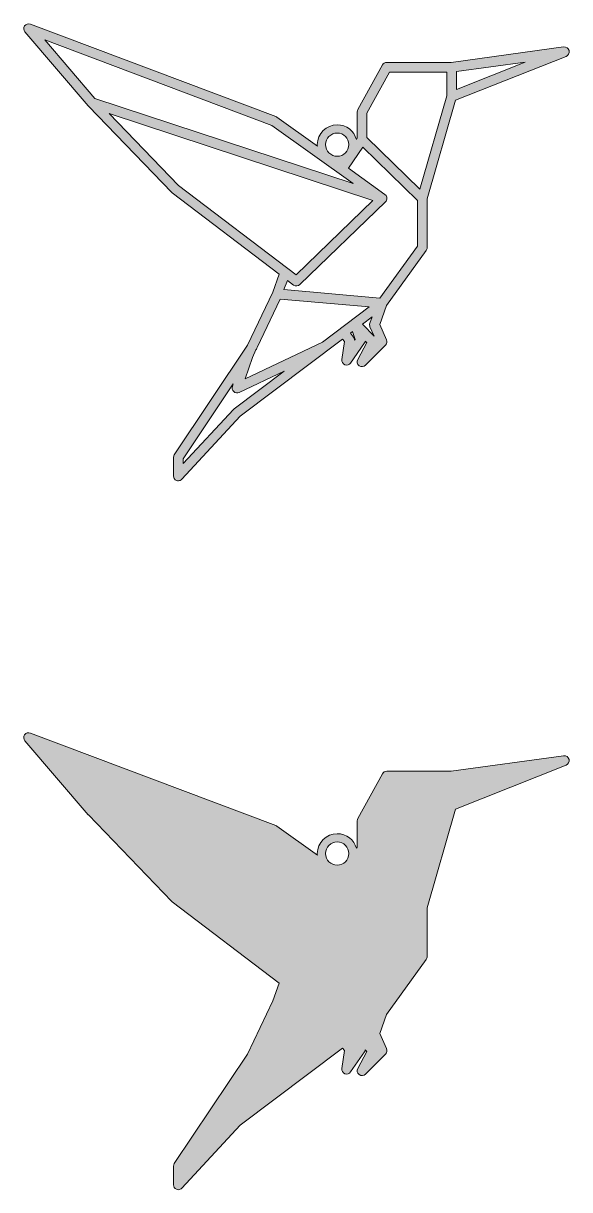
# Model space of a CAD drawing. Extents: x 5 to 4381, y -984 to -15.
# Drawn here: x 1846 to 2127, y -800 to -200 of the extents above; entities that cross this region are included whole.
import ezdxf

# ---------------------------------------------------------------- set-up
doc = ezdxf.new("R2010")
doc.units = 0
doc.header["$MEASUREMENT"] = 0
doc.layers.add('Layer 1', color=7, linetype='Continuous')

msp = doc.modelspace()

# ---------------------------------------------------------------- hatches: boundary and pattern name
at = {"layer": 'Layer 1', "true_color": 0xd0d1d3}
h = msp.add_hatch(color=254, dxfattribs=at)
h.dxf.hatch_style = 2
edge = h.paths.add_edge_path()
edge.add_spline(control_points=[(1879.58, -242.64), (1879.6, -242.66), (1879.62, -242.68), (1879.64, -242.7), (1879.65, -242.72), (1879.67, -242.74), (1879.68, -242.75), (1879.68, -242.75), (1922.47, -287.12), (1922.47, -287.12), (1922.53, -287.18), (1922.66, -287.3), (1922.73, -287.36), (1922.73, -287.36), (1977.65, -329.14), (1977.65, -329.14), (1977.65, -329.14), (1974.26, -338.29), (1974.26, -338.29), (1974.26, -338.29), (1961.29, -365.59), (1961.29, -365.59), (1961.29, -365.59), (1923.77, -421.87), (1923.77, -421.87), (1923.5, -422.28), (1923.35, -422.76), (1923.35, -423.26), (1923.35, -423.26), (1923.35, -432.77), (1923.35, -432.77), (1923.35, -433.81), (1923.97, -434.72), (1924.94, -435.1), (1925.24, -435.22), (1925.54, -435.27), (1925.86, -435.27), (1926.55, -435.27), (1927.22, -434.98), (1927.69, -434.47), (1927.69, -434.47), (1957.65, -402.15), (1957.65, -402.15), (1957.65, -402.15), (2010.15, -362.53), (2010.15, -362.53), (2010.15, -362.53), (2011.17, -363.76), (2011.17, -363.76), (2011.17, -363.76), (2009.75, -372.96), (2009.75, -372.96), (2009.57, -374.12), (2010.21, -375.23), (2011.3, -375.67), (2012.39, -376.1), (2013.61, -375.73), (2014.28, -374.77), (2014.28, -374.77), (2021.42, -364.46), (2021.42, -364.46), (2021.62, -364.16), (2021.76, -363.82), (2021.82, -363.46), (2021.82, -363.46), (2022.62, -364.27), (2022.62, -364.27), (2022.62, -364.27), (2017.94, -372.95), (2017.94, -372.95), (2017.36, -374.03), (2017.67, -375.41), (2018.65, -376.14), (2019.62, -376.86), (2021.07, -376.76), (2021.92, -375.9), (2021.92, -375.9), (2032.22, -365.6), (2032.22, -365.6), (2032.95, -364.87), (2033.16, -363.74), (2032.73, -362.8), (2032.73, -362.8), (2029.19, -355), (2029.19, -355), (2029.19, -355), (2032.69, -345.2), (2032.69, -345.2), (2032.69, -345.2), (2053.08, -316.96), (2053.08, -316.96), (2053.39, -316.54), (2053.56, -316.03), (2053.56, -315.5), (2053.56, -315.5), (2053.56, -290.49), (2053.56, -290.49), (2053.56, -290.49), (2068.17, -239.72), (2068.17, -239.72), (2068.17, -239.72), (2124.87, -217.19), (2124.87, -217.19), (2126.05, -216.72), (2126.69, -215.45), (2126.37, -214.23), (2126.05, -213), (2124.86, -212.21), (2123.61, -212.38), (2123.61, -212.38), (2065.94, -220.28), (2065.94, -220.28), (2065.94, -220.28), (2032.83, -220.28), (2032.83, -220.28), (2031.92, -220.28), (2031.08, -220.78), (2030.64, -221.58), (2030.64, -221.58), (2017.96, -244.56), (2017.96, -244.56), (2017.75, -244.93), (2017.65, -245.34), (2017.65, -245.77), (2017.65, -245.77), (2017.65, -259.26), (2017.65, -259.26), (2017.65, -259.26), (2017.22, -259.88), (2017.22, -259.88), (2016.04, -255.55), (2012.08, -252.36), (2007.38, -252.36), (2001.75, -252.36), (1997.17, -256.94), (1997.17, -262.57), (1997.17, -262.82), (1997.19, -263.07), (1997.21, -263.32), (1997.21, -263.32), (1976.44, -248.48), (1976.44, -248.48), (1976.26, -248.36), (1976.07, -248.25), (1975.86, -248.18), (1975.86, -248.18), (1849.88, -200.64), (1849.88, -200.64), (1848.81, -200.23), (1847.6, -200.6), (1846.95, -201.54), (1846.29, -202.48), (1846.35, -203.74), (1847.09, -204.61), (1847.09, -204.61), (1879.58, -242.64), (1879.58, -242.64)], knot_values=[0, 0, 0, 0, 1, 1, 1, 2, 2, 2, 3, 3, 3, 4, 4, 4, 5, 5, 5, 6, 6, 6, 7, 7, 7, 8, 8, 8, 9, 9, 9, 10, 10, 10, 11, 11, 11, 12, 12, 12, 13, 13, 13, 14, 14, 14, 15, 15, 15, 16, 16, 16, 17, 17, 17, 18, 18, 18, 19, 19, 19, 20, 20, 20, 21, 21, 21, 22, 22, 22, 23, 23, 23, 24, 24, 24, 25, 25, 25, 26, 26, 26, 27, 27, 27, 28, 28, 28, 29, 29, 29, 30, 30, 30, 31, 31, 31, 32, 32, 32, 33, 33, 33, 34, 34, 34, 35, 35, 35, 36, 36, 36, 37, 37, 37, 38, 38, 38, 39, 39, 39, 40, 40, 40, 41, 41, 41, 42, 42, 42, 43, 43, 43, 44, 44, 44, 45, 45, 45, 46, 46, 46, 47, 47, 47, 48, 48, 48, 49, 49, 49, 50, 50, 50, 51, 51, 51, 52, 52, 52, 52], degree=3, periodic=1)
h.paths.add_polyline_path([(2068.61, -224.97), (2103.89, -220.14), (2068.61, -234.16)])
h.paths.add_polyline_path([(1925.94, -283.51), (1890.31, -246.56), (2025.73, -291.22), (1986.28, -329.41)])
edge = h.paths.add_edge_path()
edge.add_spline(control_points=[(1954.46, -398.28), (1954.33, -398.38), (1954.22, -398.48), (1954.12, -398.59), (1954.12, -398.59), (1928.36, -426.39), (1928.36, -426.39), (1928.36, -426.39), (1928.36, -424.02), (1928.36, -424.02), (1928.36, -424.02), (1954.02, -385.53), (1954.02, -385.53), (1954.02, -385.53), (1953.59, -386.81), (1953.59, -386.81), (1953.27, -387.77), (1953.56, -388.81), (1954.31, -389.48), (1955.03, -390.13), (1956.15, -390.29), (1957.04, -389.87), (1957.04, -389.87), (1980.09, -378.95), (1980.09, -378.95), (1980.09, -378.95), (1954.46, -398.28), (1954.46, -398.28)], knot_values=[0, 0, 0, 0, 1, 1, 1, 2, 2, 2, 3, 3, 3, 4, 4, 4, 5, 5, 5, 6, 6, 6, 7, 7, 7, 8, 8, 8, 9, 9, 9, 9], degree=3, periodic=1)
edge = h.paths.add_edge_path()
edge.add_spline(control_points=[(1999.83, -364.06), (1999.83, -364.06), (1960.2, -382.83), (1960.2, -382.83), (1960.2, -382.83), (1963.84, -371.9), (1963.84, -371.9), (1963.84, -371.9), (1965.66, -368.07), (1965.66, -368.07), (1965.66, -368.07), (1965.97, -367.6), (1965.97, -367.6), (1966.14, -367.34), (1966.25, -367.05), (1966.28, -366.77), (1966.28, -366.77), (1978.08, -341.92), (1978.08, -341.92), (1978.08, -341.92), (2023.76, -345.95), (2023.76, -345.95), (2023.76, -345.95), (1999.83, -364.06), (1999.83, -364.06)], knot_values=[0, 0, 0, 0, 1, 1, 1, 2, 2, 2, 3, 3, 3, 4, 4, 4, 5, 5, 5, 6, 6, 6, 7, 7, 7, 8, 8, 8, 8], degree=3, periodic=1)
edge = h.paths.add_edge_path()
edge.add_spline(control_points=[(2016.31, -363.04), (2016.31, -362.46), (2016.11, -361.9), (2015.75, -361.45), (2015.75, -361.45), (2015.75, -361.45), (2015.74, -361.45), (2015.74, -361.45), (2014.14, -359.5), (2014.14, -359.5), (2014.14, -359.5), (2015.28, -358.64), (2015.28, -358.64), (2015.28, -358.64), (2016.59, -362.64), (2016.59, -362.64), (2016.59, -362.64), (2016.31, -363.04), (2016.31, -363.04)], knot_values=[0, 0, 0, 0, 1, 1, 1, 2, 2, 2, 3, 3, 3, 4, 4, 4, 5, 5, 5, 6, 6, 6, 6], degree=3, periodic=1)
edge = h.paths.add_edge_path()
edge.add_spline(control_points=[(2020.35, -354.81), (2020.35, -354.81), (2025.27, -351.08), (2025.27, -351.08), (2025.27, -351.08), (2024.13, -354.27), (2024.13, -354.27), (2023.91, -354.89), (2023.94, -355.56), (2024.21, -356.15), (2024.21, -356.15), (2026.4, -360.98), (2026.4, -360.98), (2026.4, -360.98), (2020.35, -354.81), (2020.35, -354.81)], knot_values=[0, 0, 0, 0, 1, 1, 1, 2, 2, 2, 3, 3, 3, 4, 4, 4, 5, 5, 5, 5], degree=3, periodic=1)
h.paths.add_polyline_path([(2022.65, -246.41), (2034.3, -225.29), (2063.6, -225.29), (2063.6, -237.49), (2049.8, -285.43), (2022.65, -258.97)])
edge = h.paths.add_edge_path()
edge.add_spline(control_points=[(2020.53, -263.9), (2020.53, -263.9), (2048.55, -291.2), (2048.55, -291.2), (2048.55, -291.2), (2048.55, -314.69), (2048.55, -314.69), (2048.55, -314.69), (2029.25, -341.4), (2029.25, -341.4), (2029.25, -341.4), (1980.06, -337.06), (1980.06, -337.06), (1980.06, -337.06), (1981.82, -332.31), (1981.82, -332.31), (1981.82, -332.31), (1984.96, -334.7), (1984.96, -334.7), (1985.91, -335.42), (1987.35, -335.34), (1988.21, -334.5), (1988.21, -334.5), (2032.19, -291.94), (2032.19, -291.94), (2032.24, -291.89), (2032.29, -291.84), (2032.33, -291.79), (2032.47, -291.63), (2032.59, -291.45), (2032.68, -291.27), (2033.25, -290.16), (2032.92, -288.83), (2031.91, -288.1), (2031.91, -288.1), (2013.14, -274.7), (2013.14, -274.7), (2013.14, -274.7), (2020.53, -263.9), (2020.53, -263.9)], knot_values=[0, 0, 0, 0, 1, 1, 1, 2, 2, 2, 3, 3, 3, 4, 4, 4, 5, 5, 5, 6, 6, 6, 7, 7, 7, 8, 8, 8, 9, 9, 9, 10, 10, 10, 11, 11, 11, 12, 12, 12, 13, 13, 13, 13], degree=3, periodic=1)
edge = h.paths.add_edge_path()
edge.add_spline(control_points=[(2007.38, -256.6), (2010.67, -256.6), (2013.35, -259.28), (2013.35, -262.57), (2013.35, -265.86), (2010.67, -268.53), (2007.38, -268.53), (2004.09, -268.53), (2001.42, -265.86), (2001.42, -262.57), (2001.42, -259.28), (2004.09, -256.6), (2007.38, -256.6)], knot_values=[0, 0, 0, 0, 1, 1, 1, 2, 2, 2, 3, 3, 3, 4, 4, 4, 4], degree=3, periodic=1)
h.paths.add_polyline_path([(1973.79, -252.75), (2015.59, -282.6), (1882.93, -238.85), (1857.23, -208.76)])
at = {"layer": 'Layer 1', "true_color": 0xad6c5e}
h = msp.add_hatch(color=35, dxfattribs=at)
h.dxf.hatch_style = 2
edge = h.paths.add_edge_path()
edge.add_spline(control_points=[(1879.58, -606.89), (1879.6, -606.91), (1879.62, -606.94), (1879.64, -606.96), (1879.65, -606.97), (1879.67, -606.99), (1879.68, -607), (1879.68, -607), (1922.47, -651.38), (1922.47, -651.38), (1922.53, -651.44), (1922.66, -651.56), (1922.73, -651.61), (1922.73, -651.61), (1977.65, -693.4), (1977.65, -693.4), (1977.65, -693.4), (1974.26, -702.55), (1974.26, -702.55), (1974.26, -702.55), (1961.29, -729.85), (1961.29, -729.85), (1961.29, -729.85), (1923.77, -786.13), (1923.77, -786.13), (1923.5, -786.54), (1923.35, -787.02), (1923.35, -787.51), (1923.35, -787.51), (1923.35, -797.02), (1923.35, -797.02), (1923.35, -798.06), (1923.97, -798.97), (1924.94, -799.35), (1925.24, -799.47), (1925.54, -799.53), (1925.86, -799.53), (1926.55, -799.53), (1927.22, -799.23), (1927.69, -798.72), (1927.69, -798.72), (1957.65, -766.4), (1957.65, -766.4), (1957.65, -766.4), (2010.15, -726.78), (2010.15, -726.78), (2010.15, -726.78), (2011.17, -728.02), (2011.17, -728.02), (2011.17, -728.02), (2009.75, -737.21), (2009.75, -737.21), (2009.57, -738.37), (2010.21, -739.49), (2011.3, -739.92), (2012.39, -740.35), (2013.61, -739.98), (2014.28, -739.02), (2014.28, -739.02), (2021.42, -728.72), (2021.42, -728.72), (2021.62, -728.42), (2021.76, -728.07), (2021.82, -727.71), (2021.82, -727.71), (2022.62, -728.52), (2022.62, -728.52), (2022.62, -728.52), (2017.94, -737.2), (2017.94, -737.2), (2017.36, -738.29), (2017.67, -739.66), (2018.65, -740.4), (2019.62, -741.11), (2021.07, -741.01), (2021.92, -740.16), (2021.92, -740.16), (2032.22, -729.86), (2032.22, -729.86), (2032.95, -729.12), (2033.16, -727.99), (2032.73, -727.05), (2032.73, -727.05), (2029.19, -719.26), (2029.19, -719.26), (2029.19, -719.26), (2032.69, -709.45), (2032.69, -709.45), (2032.69, -709.45), (2053.08, -681.22), (2053.08, -681.22), (2053.39, -680.79), (2053.56, -680.28), (2053.56, -679.75), (2053.56, -679.75), (2053.56, -654.75), (2053.56, -654.75), (2053.56, -654.75), (2068.17, -603.97), (2068.17, -603.97), (2068.17, -603.97), (2124.87, -581.45), (2124.87, -581.45), (2126.05, -580.98), (2126.69, -579.7), (2126.37, -578.48), (2126.05, -577.26), (2124.86, -576.46), (2123.61, -576.64), (2123.61, -576.64), (2065.94, -584.54), (2065.94, -584.54), (2065.94, -584.54), (2032.83, -584.54), (2032.83, -584.54), (2031.92, -584.54), (2031.08, -585.03), (2030.64, -585.83), (2030.64, -585.83), (2017.96, -608.81), (2017.96, -608.81), (2017.75, -609.18), (2017.65, -609.6), (2017.65, -610.02), (2017.65, -610.02), (2017.65, -623.51), (2017.65, -623.51), (2017.65, -623.51), (2017.22, -624.13), (2017.22, -624.13), (2016.04, -619.8), (2012.08, -616.61), (2007.38, -616.61), (2001.75, -616.61), (1997.17, -621.19), (1997.17, -626.82), (1997.17, -627.07), (1997.19, -627.33), (1997.21, -627.58), (1997.21, -627.58), (1976.44, -612.74), (1976.44, -612.74), (1976.26, -612.61), (1976.07, -612.51), (1975.86, -612.43), (1975.86, -612.43), (1849.88, -564.89), (1849.88, -564.89), (1848.81, -564.48), (1847.6, -564.86), (1846.95, -565.79), (1846.29, -566.73), (1846.35, -567.99), (1847.09, -568.86), (1847.09, -568.86), (1879.58, -606.89), (1879.58, -606.89)], knot_values=[0, 0, 0, 0, 1, 1, 1, 2, 2, 2, 3, 3, 3, 4, 4, 4, 5, 5, 5, 6, 6, 6, 7, 7, 7, 8, 8, 8, 9, 9, 9, 10, 10, 10, 11, 11, 11, 12, 12, 12, 13, 13, 13, 14, 14, 14, 15, 15, 15, 16, 16, 16, 17, 17, 17, 18, 18, 18, 19, 19, 19, 20, 20, 20, 21, 21, 21, 22, 22, 22, 23, 23, 23, 24, 24, 24, 25, 25, 25, 26, 26, 26, 27, 27, 27, 28, 28, 28, 29, 29, 29, 30, 30, 30, 31, 31, 31, 32, 32, 32, 33, 33, 33, 34, 34, 34, 35, 35, 35, 36, 36, 36, 37, 37, 37, 38, 38, 38, 39, 39, 39, 40, 40, 40, 41, 41, 41, 42, 42, 42, 43, 43, 43, 44, 44, 44, 45, 45, 45, 46, 46, 46, 47, 47, 47, 48, 48, 48, 49, 49, 49, 50, 50, 50, 51, 51, 51, 52, 52, 52, 52], degree=3, periodic=1)
edge = h.paths.add_edge_path()
edge.add_spline(control_points=[(2007.38, -620.85), (2010.67, -620.85), (2013.35, -623.53), (2013.35, -626.82), (2013.35, -630.11), (2010.67, -632.79), (2007.38, -632.79), (2004.09, -632.79), (2001.42, -630.11), (2001.42, -626.82), (2001.42, -623.53), (2004.09, -620.85), (2007.38, -620.85)], knot_values=[0, 0, 0, 0, 1, 1, 1, 2, 2, 2, 3, 3, 3, 4, 4, 4, 4], degree=3, periodic=1)

# ---------------------------------------------------------------- linework, layer by layer
at = {"layer": 'Layer 1', "lineweight": 0}
for points in [[(1973.79, -252.75), (2015.59, -282.6), (1882.93, -238.85), (1857.23, -208.76), (1973.79, -252.75)], [(2068.61, -224.97), (2103.89, -220.14), (2068.61, -234.16), (2068.61, -224.97)], [(2022.65, -246.41), (2034.3, -225.29), (2063.6, -225.29), (2063.6, -237.49), (2049.8, -285.43), (2022.65, -258.97), (2022.65, -246.41)], [(1925.94, -283.51), (1890.31, -246.56), (2025.73, -291.22), (1986.28, -329.41), (1925.94, -283.51)]]:
    msp.add_lwpolyline(points, dxfattribs=at)
for points, knots in [([(1879.58, -242.64), (1879.6, -242.66), (1879.62, -242.68), (1879.64, -242.7), (1879.65, -242.72), (1879.67, -242.74), (1879.68, -242.75), (1879.68, -242.75), (1922.47, -287.12), (1922.47, -287.12), (1922.53, -287.18), (1922.66, -287.3), (1922.73, -287.36), (1922.73, -287.36), (1977.65, -329.14), (1977.65, -329.14), (1977.65, -329.14), (1974.26, -338.29), (1974.26, -338.29), (1974.26, -338.29), (1961.29, -365.59), (1961.29, -365.59), (1961.29, -365.59), (1923.77, -421.87), (1923.77, -421.87), (1923.5, -422.28), (1923.35, -422.76), (1923.35, -423.26), (1923.35, -423.26), (1923.35, -432.77), (1923.35, -432.77), (1923.35, -433.81), (1923.97, -434.72), (1924.94, -435.1), (1925.24, -435.22), (1925.54, -435.27), (1925.86, -435.27), (1926.55, -435.27), (1927.22, -434.98), (1927.69, -434.47), (1927.69, -434.47), (1957.65, -402.15), (1957.65, -402.15), (1957.65, -402.15), (2010.15, -362.53), (2010.15, -362.53), (2010.15, -362.53), (2011.17, -363.76), (2011.17, -363.76), (2011.17, -363.76), (2009.75, -372.96), (2009.75, -372.96), (2009.57, -374.12), (2010.21, -375.23), (2011.3, -375.67), (2012.39, -376.1), (2013.61, -375.73), (2014.28, -374.77), (2014.28, -374.77), (2021.42, -364.46), (2021.42, -364.46), (2021.62, -364.16), (2021.76, -363.82), (2021.82, -363.46), (2021.82, -363.46), (2022.62, -364.27), (2022.62, -364.27), (2022.62, -364.27), (2017.94, -372.95), (2017.94, -372.95), (2017.36, -374.03), (2017.67, -375.41), (2018.65, -376.14), (2019.62, -376.86), (2021.07, -376.76), (2021.92, -375.9), (2021.92, -375.9), (2032.22, -365.6), (2032.22, -365.6), (2032.95, -364.87), (2033.16, -363.74), (2032.73, -362.8), (2032.73, -362.8), (2029.19, -355), (2029.19, -355), (2029.19, -355), (2032.69, -345.2), (2032.69, -345.2), (2032.69, -345.2), (2053.08, -316.96), (2053.08, -316.96), (2053.39, -316.54), (2053.56, -316.03), (2053.56, -315.5), (2053.56, -315.5), (2053.56, -290.49), (2053.56, -290.49), (2053.56, -290.49), (2068.17, -239.72), (2068.17, -239.72), (2068.17, -239.72), (2124.87, -217.19), (2124.87, -217.19), (2126.05, -216.72), (2126.69, -215.45), (2126.37, -214.23), (2126.05, -213), (2124.86, -212.21), (2123.61, -212.38), (2123.61, -212.38), (2065.94, -220.28), (2065.94, -220.28), (2065.94, -220.28), (2032.83, -220.28), (2032.83, -220.28), (2031.92, -220.28), (2031.08, -220.78), (2030.64, -221.58), (2030.64, -221.58), (2017.96, -244.56), (2017.96, -244.56), (2017.75, -244.93), (2017.65, -245.34), (2017.65, -245.77), (2017.65, -245.77), (2017.65, -259.26), (2017.65, -259.26), (2017.65, -259.26), (2017.22, -259.88), (2017.22, -259.88), (2016.04, -255.55), (2012.08, -252.36), (2007.38, -252.36), (2001.75, -252.36), (1997.17, -256.94), (1997.17, -262.57), (1997.17, -262.82), (1997.19, -263.07), (1997.21, -263.32), (1997.21, -263.32), (1976.44, -248.48), (1976.44, -248.48), (1976.26, -248.36), (1976.07, -248.25), (1975.86, -248.18), (1975.86, -248.18), (1849.88, -200.64), (1849.88, -200.64), (1848.81, -200.23), (1847.6, -200.6), (1846.95, -201.54), (1846.29, -202.48), (1846.35, -203.74), (1847.09, -204.61), (1847.09, -204.61), (1879.58, -242.64), (1879.58, -242.64)], [0, 0, 0, 0, 1, 1, 1, 2, 2, 2, 3, 3, 3, 4, 4, 4, 5, 5, 5, 6, 6, 6, 7, 7, 7, 8, 8, 8, 9, 9, 9, 10, 10, 10, 11, 11, 11, 12, 12, 12, 13, 13, 13, 14, 14, 14, 15, 15, 15, 16, 16, 16, 17, 17, 17, 18, 18, 18, 19, 19, 19, 20, 20, 20, 21, 21, 21, 22, 22, 22, 23, 23, 23, 24, 24, 24, 25, 25, 25, 26, 26, 26, 27, 27, 27, 28, 28, 28, 29, 29, 29, 30, 30, 30, 31, 31, 31, 32, 32, 32, 33, 33, 33, 34, 34, 34, 35, 35, 35, 36, 36, 36, 37, 37, 37, 38, 38, 38, 39, 39, 39, 40, 40, 40, 41, 41, 41, 42, 42, 42, 43, 43, 43, 44, 44, 44, 45, 45, 45, 46, 46, 46, 47, 47, 47, 48, 48, 48, 49, 49, 49, 50, 50, 50, 51, 51, 51, 52, 52, 52, 52]), ([(2007.38, -256.6), (2010.67, -256.6), (2013.35, -259.28), (2013.35, -262.57), (2013.35, -265.86), (2010.67, -268.53), (2007.38, -268.53), (2004.09, -268.53), (2001.42, -265.86), (2001.42, -262.57), (2001.42, -259.28), (2004.09, -256.6), (2007.38, -256.6)], [0, 0, 0, 0, 1, 1, 1, 2, 2, 2, 3, 3, 3, 4, 4, 4, 4]), ([(2020.53, -263.9), (2020.53, -263.9), (2048.55, -291.2), (2048.55, -291.2), (2048.55, -291.2), (2048.55, -314.69), (2048.55, -314.69), (2048.55, -314.69), (2029.25, -341.4), (2029.25, -341.4), (2029.25, -341.4), (1980.06, -337.06), (1980.06, -337.06), (1980.06, -337.06), (1981.82, -332.31), (1981.82, -332.31), (1981.82, -332.31), (1984.96, -334.7), (1984.96, -334.7), (1985.91, -335.42), (1987.35, -335.34), (1988.21, -334.5), (1988.21, -334.5), (2032.19, -291.94), (2032.19, -291.94), (2032.24, -291.89), (2032.29, -291.84), (2032.33, -291.79), (2032.47, -291.63), (2032.59, -291.45), (2032.68, -291.27), (2033.25, -290.16), (2032.92, -288.83), (2031.91, -288.1), (2031.91, -288.1), (2013.14, -274.7), (2013.14, -274.7), (2013.14, -274.7), (2020.53, -263.9), (2020.53, -263.9)], [0, 0, 0, 0, 1, 1, 1, 2, 2, 2, 3, 3, 3, 4, 4, 4, 5, 5, 5, 6, 6, 6, 7, 7, 7, 8, 8, 8, 9, 9, 9, 10, 10, 10, 11, 11, 11, 12, 12, 12, 13, 13, 13, 13]), ([(1999.83, -364.06), (1999.83, -364.06), (1960.2, -382.83), (1960.2, -382.83), (1960.2, -382.83), (1963.84, -371.9), (1963.84, -371.9), (1963.84, -371.9), (1965.66, -368.07), (1965.66, -368.07), (1965.66, -368.07), (1965.97, -367.6), (1965.97, -367.6), (1966.14, -367.34), (1966.25, -367.05), (1966.28, -366.77), (1966.28, -366.77), (1978.08, -341.92), (1978.08, -341.92), (1978.08, -341.92), (2023.76, -345.95), (2023.76, -345.95), (2023.76, -345.95), (1999.83, -364.06), (1999.83, -364.06)], [0, 0, 0, 0, 1, 1, 1, 2, 2, 2, 3, 3, 3, 4, 4, 4, 5, 5, 5, 6, 6, 6, 7, 7, 7, 8, 8, 8, 8]), ([(2020.35, -354.81), (2020.35, -354.81), (2025.27, -351.08), (2025.27, -351.08), (2025.27, -351.08), (2024.13, -354.27), (2024.13, -354.27), (2023.91, -354.89), (2023.94, -355.56), (2024.21, -356.15), (2024.21, -356.15), (2026.4, -360.98), (2026.4, -360.98), (2026.4, -360.98), (2020.35, -354.81), (2020.35, -354.81)], [0, 0, 0, 0, 1, 1, 1, 2, 2, 2, 3, 3, 3, 4, 4, 4, 5, 5, 5, 5]), ([(2016.31, -363.04), (2016.31, -362.46), (2016.11, -361.9), (2015.75, -361.45), (2015.75, -361.45), (2015.75, -361.45), (2015.74, -361.45), (2015.74, -361.45), (2014.14, -359.5), (2014.14, -359.5), (2014.14, -359.5), (2015.28, -358.64), (2015.28, -358.64), (2015.28, -358.64), (2016.59, -362.64), (2016.59, -362.64), (2016.59, -362.64), (2016.31, -363.04), (2016.31, -363.04)], [0, 0, 0, 0, 1, 1, 1, 2, 2, 2, 3, 3, 3, 4, 4, 4, 5, 5, 5, 6, 6, 6, 6]), ([(1954.46, -398.28), (1954.33, -398.38), (1954.22, -398.48), (1954.12, -398.59), (1954.12, -398.59), (1928.36, -426.39), (1928.36, -426.39), (1928.36, -426.39), (1928.36, -424.02), (1928.36, -424.02), (1928.36, -424.02), (1954.02, -385.53), (1954.02, -385.53), (1954.02, -385.53), (1953.59, -386.81), (1953.59, -386.81), (1953.27, -387.77), (1953.56, -388.81), (1954.31, -389.48), (1955.03, -390.13), (1956.15, -390.29), (1957.04, -389.87), (1957.04, -389.87), (1980.09, -378.95), (1980.09, -378.95), (1980.09, -378.95), (1954.46, -398.28), (1954.46, -398.28)], [0, 0, 0, 0, 1, 1, 1, 2, 2, 2, 3, 3, 3, 4, 4, 4, 5, 5, 5, 6, 6, 6, 7, 7, 7, 8, 8, 8, 9, 9, 9, 9]), ([(1879.58, -606.89), (1879.6, -606.91), (1879.62, -606.94), (1879.64, -606.96), (1879.65, -606.97), (1879.67, -606.99), (1879.68, -607), (1879.68, -607), (1922.47, -651.38), (1922.47, -651.38), (1922.53, -651.44), (1922.66, -651.56), (1922.73, -651.61), (1922.73, -651.61), (1977.65, -693.4), (1977.65, -693.4), (1977.65, -693.4), (1974.26, -702.55), (1974.26, -702.55), (1974.26, -702.55), (1961.29, -729.85), (1961.29, -729.85), (1961.29, -729.85), (1923.77, -786.13), (1923.77, -786.13), (1923.5, -786.54), (1923.35, -787.02), (1923.35, -787.51), (1923.35, -787.51), (1923.35, -797.02), (1923.35, -797.02), (1923.35, -798.06), (1923.97, -798.97), (1924.94, -799.35), (1925.24, -799.47), (1925.54, -799.53), (1925.86, -799.53), (1926.55, -799.53), (1927.22, -799.23), (1927.69, -798.72), (1927.69, -798.72), (1957.65, -766.4), (1957.65, -766.4), (1957.65, -766.4), (2010.15, -726.78), (2010.15, -726.78), (2010.15, -726.78), (2011.17, -728.02), (2011.17, -728.02), (2011.17, -728.02), (2009.75, -737.21), (2009.75, -737.21), (2009.57, -738.37), (2010.21, -739.49), (2011.3, -739.92), (2012.39, -740.35), (2013.61, -739.98), (2014.28, -739.02), (2014.28, -739.02), (2021.42, -728.72), (2021.42, -728.72), (2021.62, -728.42), (2021.76, -728.07), (2021.82, -727.71), (2021.82, -727.71), (2022.62, -728.52), (2022.62, -728.52), (2022.62, -728.52), (2017.94, -737.2), (2017.94, -737.2), (2017.36, -738.29), (2017.67, -739.66), (2018.65, -740.4), (2019.62, -741.11), (2021.07, -741.01), (2021.92, -740.16), (2021.92, -740.16), (2032.22, -729.86), (2032.22, -729.86), (2032.95, -729.12), (2033.16, -727.99), (2032.73, -727.05), (2032.73, -727.05), (2029.19, -719.26), (2029.19, -719.26), (2029.19, -719.26), (2032.69, -709.45), (2032.69, -709.45), (2032.69, -709.45), (2053.08, -681.22), (2053.08, -681.22), (2053.39, -680.79), (2053.56, -680.28), (2053.56, -679.75), (2053.56, -679.75), (2053.56, -654.75), (2053.56, -654.75), (2053.56, -654.75), (2068.17, -603.97), (2068.17, -603.97), (2068.17, -603.97), (2124.87, -581.45), (2124.87, -581.45), (2126.05, -580.98), (2126.69, -579.7), (2126.37, -578.48), (2126.05, -577.26), (2124.86, -576.46), (2123.61, -576.64), (2123.61, -576.64), (2065.94, -584.54), (2065.94, -584.54), (2065.94, -584.54), (2032.83, -584.54), (2032.83, -584.54), (2031.92, -584.54), (2031.08, -585.03), (2030.64, -585.83), (2030.64, -585.83), (2017.96, -608.81), (2017.96, -608.81), (2017.75, -609.18), (2017.65, -609.6), (2017.65, -610.02), (2017.65, -610.02), (2017.65, -623.51), (2017.65, -623.51), (2017.65, -623.51), (2017.22, -624.13), (2017.22, -624.13), (2016.04, -619.8), (2012.08, -616.61), (2007.38, -616.61), (2001.75, -616.61), (1997.17, -621.19), (1997.17, -626.82), (1997.17, -627.07), (1997.19, -627.33), (1997.21, -627.58), (1997.21, -627.58), (1976.44, -612.74), (1976.44, -612.74), (1976.26, -612.61), (1976.07, -612.51), (1975.86, -612.43), (1975.86, -612.43), (1849.88, -564.89), (1849.88, -564.89), (1848.81, -564.48), (1847.6, -564.86), (1846.95, -565.79), (1846.29, -566.73), (1846.35, -567.99), (1847.09, -568.86), (1847.09, -568.86), (1879.58, -606.89), (1879.58, -606.89)], [0, 0, 0, 0, 1, 1, 1, 2, 2, 2, 3, 3, 3, 4, 4, 4, 5, 5, 5, 6, 6, 6, 7, 7, 7, 8, 8, 8, 9, 9, 9, 10, 10, 10, 11, 11, 11, 12, 12, 12, 13, 13, 13, 14, 14, 14, 15, 15, 15, 16, 16, 16, 17, 17, 17, 18, 18, 18, 19, 19, 19, 20, 20, 20, 21, 21, 21, 22, 22, 22, 23, 23, 23, 24, 24, 24, 25, 25, 25, 26, 26, 26, 27, 27, 27, 28, 28, 28, 29, 29, 29, 30, 30, 30, 31, 31, 31, 32, 32, 32, 33, 33, 33, 34, 34, 34, 35, 35, 35, 36, 36, 36, 37, 37, 37, 38, 38, 38, 39, 39, 39, 40, 40, 40, 41, 41, 41, 42, 42, 42, 43, 43, 43, 44, 44, 44, 45, 45, 45, 46, 46, 46, 47, 47, 47, 48, 48, 48, 49, 49, 49, 50, 50, 50, 51, 51, 51, 52, 52, 52, 52]), ([(2007.38, -620.85), (2010.67, -620.85), (2013.35, -623.53), (2013.35, -626.82), (2013.35, -630.11), (2010.67, -632.79), (2007.38, -632.79), (2004.09, -632.79), (2001.42, -630.11), (2001.42, -626.82), (2001.42, -623.53), (2004.09, -620.85), (2007.38, -620.85)], [0, 0, 0, 0, 1, 1, 1, 2, 2, 2, 3, 3, 3, 4, 4, 4, 4])]:
    msp.add_open_spline(points, degree=3, knots=knots, dxfattribs=at)

doc.saveas('drawing.dxf')
